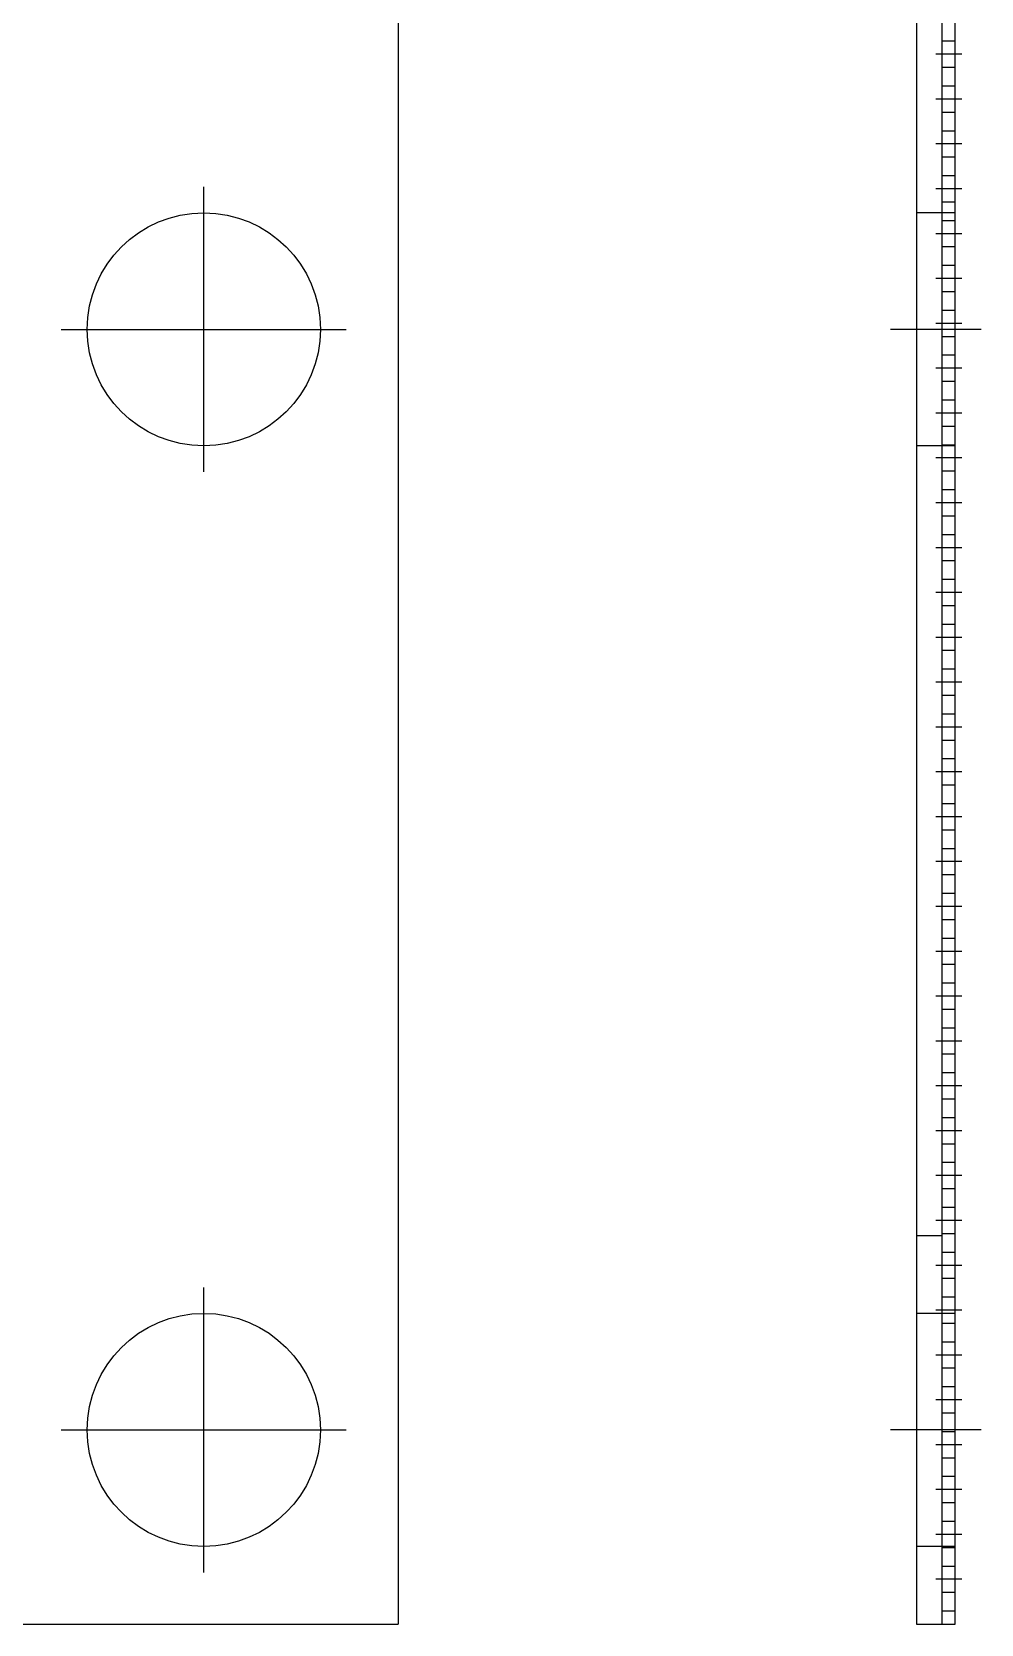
# Model space of a CAD drawing. Extents: x 0 to 172, y -8 to 133.
# Drawn here: x 135.9 to 172.5, y 10 to 71.5 of the extents above; entities that cross this region are included whole.
import ezdxf

# ---------------------------------------------------------------- set-up
doc = ezdxf.new("R2010")
doc.units = 0
doc.header["$LTSCALE"] = 0.5
doc.linetypes.add('CENTER', pattern=[50.8, 31.75, -6.35, 6.35, -6.35])
doc.linetypes.add('DASHED', pattern=[19.05, 12.7, -6.35])
for name, color, linetype in [('MSM_CENTER', 1, 'CENTER'), ('MSM_CONTINUOUS', 7, 'CONTINUOUS'), ('MSM_DASHED', 4, 'DASHED')]:
    doc.layers.add(name, color=color, linetype=linetype)

msp = doc.modelspace()

# ---------------------------------------------------------------- linework, layer by layer
at = {"layer": 'MSM_CENTER'}
for p, q in [((171.75, 70.622), (170.75, 70.622)), ((171.75, 68.89), (170.75, 68.89)), ((171.75, 67.158), (170.75, 67.158)), ((142.5, 54.5), (142.5, 65.5)), ((171.75, 65.426), (170.75, 65.426)), ((171.75, 63.694), (170.75, 63.694)), ((171.75, 61.962), (170.75, 61.962)), ((137, 60), (148, 60)), ((172.5, 60), (169, 60)), ((171.75, 60.229), (170.75, 60.229)), ((171.75, 58.497), (170.75, 58.497)), ((171.75, 56.765), (170.75, 56.765)), ((171.75, 55.033), (170.75, 55.033)), ((171.75, 53.301), (170.75, 53.301)), ((171.75, 51.569), (170.75, 51.569)), ((171.75, 49.837), (170.75, 49.837)), ((171.75, 48.105), (170.75, 48.105)), ((171.75, 46.373), (170.75, 46.373)), ((171.75, 44.641), (170.75, 44.641)), ((171.75, 42.909), (170.75, 42.909)), ((171.75, 41.177), (170.75, 41.177)), ((171.75, 39.445), (170.75, 39.445)), ((171.75, 37.713), (170.75, 37.713)), ((171.75, 35.981), (170.75, 35.981)), ((171.75, 34.249), (170.75, 34.249)), ((171.75, 32.517), (170.75, 32.517)), ((171.75, 30.785), (170.75, 30.785)), ((171.75, 29.053), (170.75, 29.053)), ((171.75, 27.321), (170.75, 27.321)), ((171.75, 25.588), (170.75, 25.588)), ((171.75, 23.856), (170.75, 23.856)), ((142.5, 12), (142.5, 23)), ((171.75, 22.124), (170.75, 22.124)), ((171.75, 20.392), (170.75, 20.392)), ((171.75, 18.66), (170.75, 18.66)), ((137, 17.5), (148, 17.5)), ((172.5, 17.5), (169, 17.5)), ((171.75, 16.928), (170.75, 16.928)), ((171.75, 15.196), (170.75, 15.196)), ((171.75, 13.464), (170.75, 13.464)), ((171.75, 11.732), (170.75, 11.732))]:
    msp.add_line(p, q, dxfattribs=at)
at = {"layer": 'MSM_CONTINUOUS'}
for p, q in [((150, 110), (150, 10)), ((170, 110), (170, 10)), ((171, 10), (171, 110)), ((171.5, 10), (171.5, 110)), ((0, 10), (150, 10)), ((170, 10), (171.5, 10))]:
    msp.add_line(p, q, dxfattribs=at)
for centre in [(142.5, 60), (142.5, 17.5)]:
    msp.add_circle(centre, 4.5, dxfattribs=at)
at = {"layer": 'MSM_DASHED'}
for p, q in [((171.5, 71.122), (171, 71.122)), ((171, 70.122), (171.5, 70.122)), ((171.5, 69.39), (171, 69.39)), ((171, 68.39), (171.5, 68.39)), ((171.5, 67.658), (171, 67.658)), ((171, 66.658), (171.5, 66.658)), ((171.5, 65.926), (171, 65.926)), ((171, 64.926), (171.5, 64.926)), ((171.5, 64.5), (170, 64.5)), ((171.5, 64.194), (171, 64.194)), ((171, 63.194), (171.5, 63.194)), ((171.5, 62.462), (171, 62.462)), ((171, 61.462), (171.5, 61.462)), ((171.5, 60.729), (171, 60.729)), ((171, 59.729), (171.5, 59.729)), ((171.5, 58.997), (171, 58.997)), ((171, 57.997), (171.5, 57.997)), ((171.5, 57.265), (171, 57.265)), ((171, 56.265), (171.5, 56.265)), ((171.5, 55.5), (170, 55.5)), ((171.5, 55.533), (171, 55.533)), ((171, 54.533), (171.5, 54.533)), ((171.5, 53.801), (171, 53.801)), ((171, 52.801), (171.5, 52.801)), ((171.5, 52.069), (171, 52.069)), ((171, 51.069), (171.5, 51.069)), ((171.5, 50.337), (171, 50.337)), ((171, 49.337), (171.5, 49.337)), ((171.5, 48.605), (171, 48.605)), ((171, 47.605), (171.5, 47.605)), ((171.5, 46.873), (171, 46.873)), ((171, 45.873), (171.5, 45.873)), ((171.5, 45.141), (171, 45.141)), ((171, 44.141), (171.5, 44.141)), ((171.5, 43.409), (171, 43.409)), ((171, 42.409), (171.5, 42.409)), ((171.5, 41.677), (171, 41.677)), ((171, 40.677), (171.5, 40.677)), ((171.5, 39.945), (171, 39.945)), ((171, 38.945), (171.5, 38.945)), ((171.5, 38.213), (171, 38.213)), ((171, 37.213), (171.5, 37.213)), ((171.5, 36.481), (171, 36.481)), ((171, 35.481), (171.5, 35.481)), ((171.5, 34.749), (171, 34.749)), ((171, 33.749), (171.5, 33.749)), ((171.5, 33.017), (171, 33.017)), ((171, 32.017), (171.5, 32.017)), ((171.5, 31.285), (171, 31.285)), ((171, 30.285), (171.5, 30.285)), ((171.5, 29.553), (171, 29.553)), ((171, 28.553), (171.5, 28.553)), ((171.5, 27.821), (171, 27.821)), ((171, 26.821), (171.5, 26.821)), ((171.5, 26.088), (171, 26.088)), ((171, 25), (170, 25)), ((171, 25.088), (171.5, 25.088)), ((171.5, 24.356), (171, 24.356)), ((171, 23.356), (171.5, 23.356)), ((171.5, 22.624), (171, 22.624)), ((171.5, 22), (170, 22)), ((171, 21.624), (171.5, 21.624)), ((171.5, 20.892), (171, 20.892)), ((171, 19.892), (171.5, 19.892)), ((171.5, 19.16), (171, 19.16)), ((171, 18.16), (171.5, 18.16)), ((171.5, 17.428), (171, 17.428)), ((171, 16.428), (171.5, 16.428)), ((171.5, 15.696), (171, 15.696)), ((171, 14.696), (171.5, 14.696)), ((171.5, 13.964), (171, 13.964)), ((171.5, 13), (170, 13)), ((171, 12.964), (171.5, 12.964)), ((171.5, 12.232), (171, 12.232)), ((171, 11.232), (171.5, 11.232)), ((171.5, 10.5), (171, 10.5))]:
    msp.add_line(p, q, dxfattribs=at)

doc.saveas('drawing.dxf')
